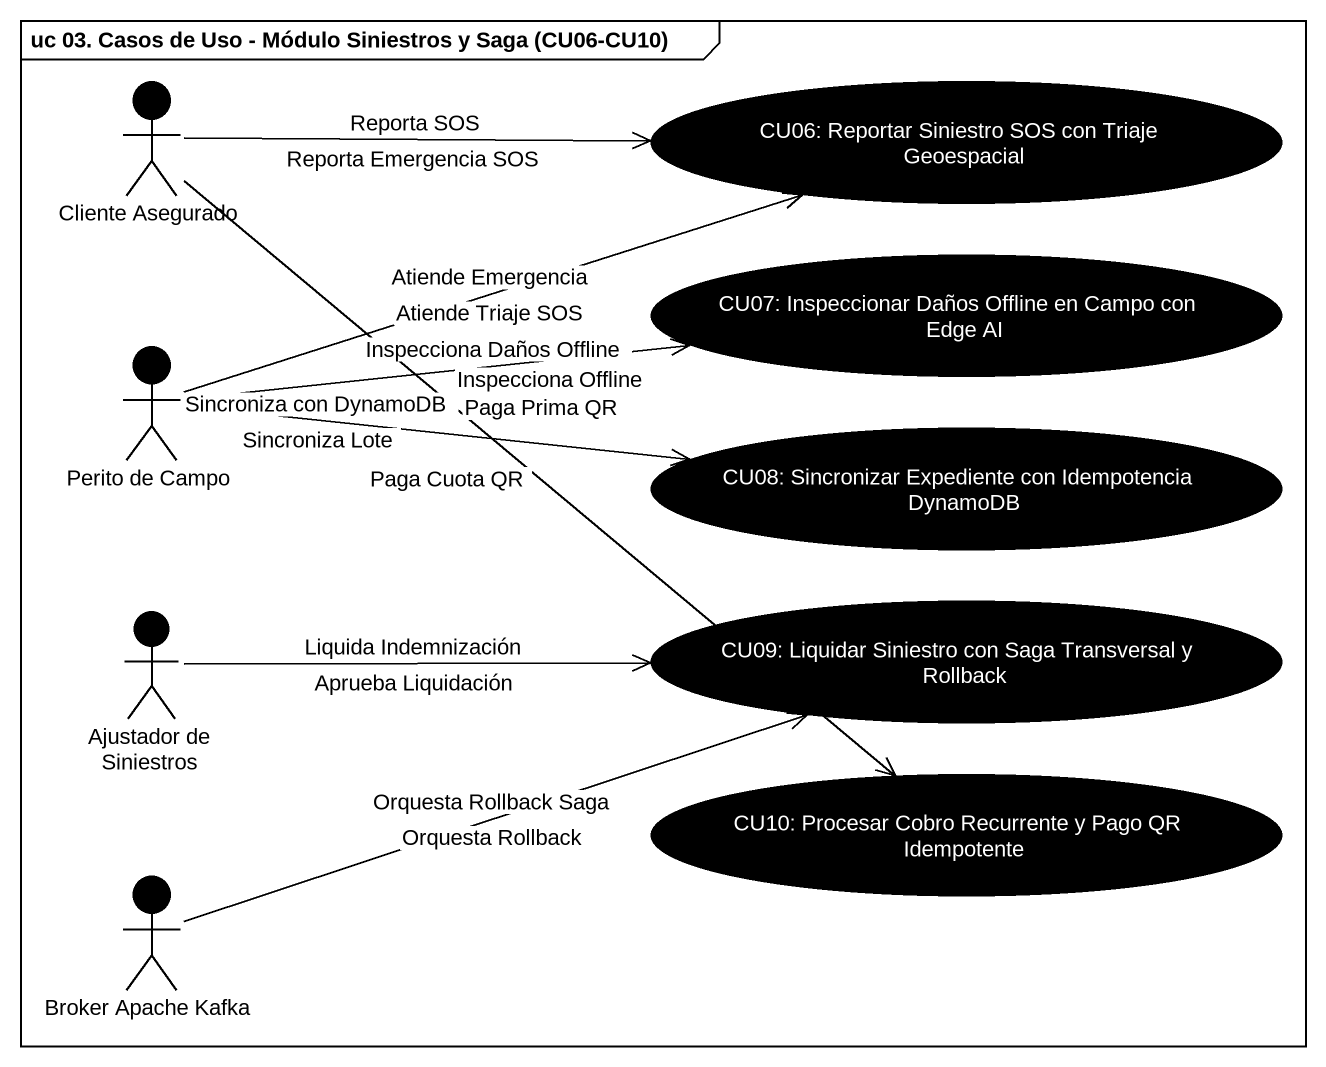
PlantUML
@startuml
mainframe uc 03. Casos de Uso - Módulo Siniestros y Saga (CU06-CU10)
actor "Cliente Asegurado" as Cliente_Asegurado #000000
usecase "CU06: Reportar Siniestro SOS con Triaje Geoespacial" as CU06_Reportar_Siniestro_SOS #000000
usecase "CU07: Inspeccionar Daños Offline en Campo con Edge AI" as CU07_Inspeccionar_Daños #000000
actor "Perito de Campo" as Perito_de_Campo #000000
usecase "CU08: Sincronizar Expediente con Idempotencia DynamoDB" as CU08_Sincronizar_Expediente #000000
actor "Ajustador de Siniestros" as Ajustador_de_Siniestros #000000
usecase "CU09: Liquidar Siniestro con Saga Transversal y Rollback" as CU09_Liquidar_Siniestro_con #000000
usecase "CU10: Procesar Cobro Recurrente y Pago QR Idempotente" as CU10_Procesar_Cobro #000000
actor "Broker Apache Kafka" as Broker_Apache_Kafka #000000
Cliente_Asegurado -right-> CU06_Reportar_Siniestro_SOS : Reporta SOS
Cliente_Asegurado -right-> CU06_Reportar_Siniestro_SOS : Reporta Emergencia SOS
Cliente_Asegurado --> CU10_Procesar_Cobro : Paga Cuota QR
Cliente_Asegurado --> CU10_Procesar_Cobro : Paga Prima QR
Perito_de_Campo -right-> CU06_Reportar_Siniestro_SOS : Atiende Emergencia
Perito_de_Campo -right-> CU06_Reportar_Siniestro_SOS : Atiende Triaje SOS
Perito_de_Campo -right-> CU07_Inspeccionar_Daños : Inspecciona Offline
Perito_de_Campo -right-> CU07_Inspeccionar_Daños : Inspecciona Daños Offline
Perito_de_Campo -right-> CU08_Sincronizar_Expediente : Sincroniza Lote
Perito_de_Campo -right-> CU08_Sincronizar_Expediente : Sincroniza con DynamoDB
Ajustador_de_Siniestros -right-> CU09_Liquidar_Siniestro_con : Liquida Indemnización
Ajustador_de_Siniestros -right-> CU09_Liquidar_Siniestro_con : Aprueba Liquidación
Broker_Apache_Kafka -right-> CU09_Liquidar_Siniestro_con : Orquesta Rollback Saga
Broker_Apache_Kafka -right-> CU09_Liquidar_Siniestro_con : Orquesta Rollback
@enduml
